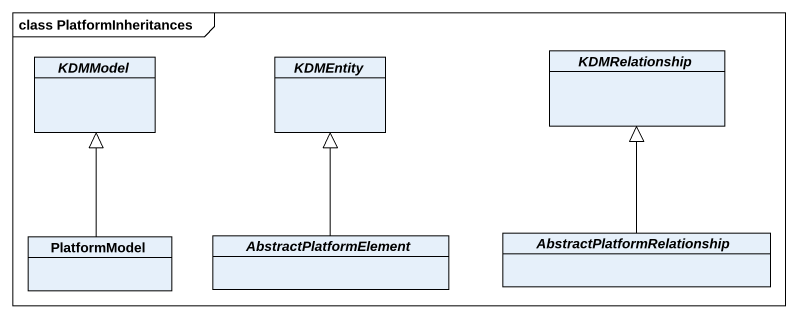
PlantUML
@startuml
mainframe class PlatformInheritances
hide circle
hide empty members
abstract class KDMModel
abstract class KDMEntity
abstract class KDMRelationship
class PlatformModel
abstract class AbstractPlatformElement
abstract class AbstractPlatformRelationship
PlatformModel -up-|> KDMModel
AbstractPlatformElement -up-|> KDMEntity
AbstractPlatformRelationship -up-|> KDMRelationship
@enduml
